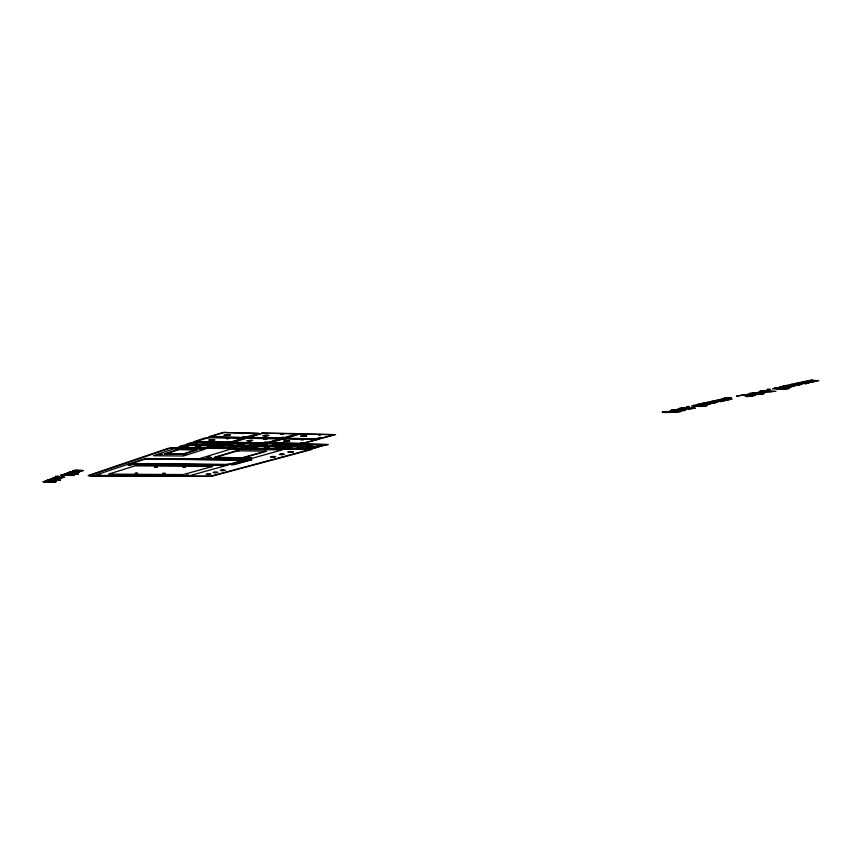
<?xml version="1.0" encoding="UTF-8"?>
<svg xmlns="http://www.w3.org/2000/svg" width="862" height="862" viewBox="0 0 862 862"><rect width="100%" height="100%" fill="white"/><g stroke="black" fill="none" stroke-linecap="round" stroke-linejoin="round"><path stroke-width="1.29" d="M49.974 479.326L57.851 479.261L48.574 479.746L56.903 479.681L60.502 478.679L52.797 478.302M54.069 477.839L55.006 477.979M67.926 472.947L76.115 472.775L66.439 473.281L74.638 473.303L78.948 472.15L70.749 471.719M72.397 471.212L80.64 471.169C46.483 473.206 102.158 471.008 67.947 472.732M220.726 445.74L213.237 447.432L216.222 447.69M217.752 445.966L187.388 445.245C184.813 444.232 173.671 447.884 181.311 447.27M230.316 442.96L221.297 444.943L251.327 445.503M225.963 443.38L194.51 442.605M240.541 438.176L242.394 438.489L229.281 442.389L194.877 441.786L208.647 437.713L243.634 438.402L231.652 442.26L234.152 442.68L266.767 442.982L281.26 438.952L247.178 438.284M262.339 433.274L247.243 437.454L285.376 437.864M259.591 433.521L223.042 432.455L208.518 436.872L243.687 437.584M276.939 448.552L284.999 446.667L256.995 446.128C254.721 445.352 242.114 448.693 250.325 448.111M252.189 446.408L220.92 445.589M264.548 443.456L255.874 445.395L286.27 445.934M260.777 443.855L231.253 442.949L222.493 444.867L223.657 445.126M288.425 446.635L280.861 448.326L309.189 448.822M285.839 446.839L254.85 446.063M318.735 446.505L328.357 444.533L300.03 443.898C298.123 443.273 284.729 446.311 291.949 446.171L317.852 446.505L327.215 444.587L298.521 444.049L290.817 445.848L318.272 446.376M294.772 444.318L265.119 443.434L257.038 445.363L285.182 445.945M228.495 441.829L228.678 441.797M49.964 479.24L59.262 478.755L51.386 478.722L55.082 477.645L62.01 477.785L52.55 478.302M54.069 477.753L64.704 477.192L59.597 478.141M55.513 477.225L57.829 476.945M72.408 471.115L74.929 470.436L82.202 470.609L73.97 470.652L75.263 470.081L83.517 470.533L79.132 471.708L70.856 471.676M711.484 401.476L710.827 401.703L717.938 402.069L706.129 404.634L706.678 404.397L697.595 404.375L701.549 403.535L710.762 403.653L702.379 403.351L706.398 402.489L715.535 402.64L707.228 402.317L713.014 401.218L720.718 401.423L720.147 401.67L732.269 399.041L725.114 398.653C714.221 400.388 727.032 398.287 730.265 399.311L726.537 400L720.578 399.462L716.451 400.345L725.147 400.356L721.645 401.045L715.6 400.528L711.549 401.39M128.988 464.273L227.406 464.898M146.066 458.552L247.739 459.22L247.125 459.392M185.955 445.719L182.712 446.796L187.625 445.74M193.81 443.1L190.48 444.21L195.491 443.122M211.847 446.042L208.485 447.119L213.485 446.063M219.982 443.445L216.534 444.555L221.642 443.477M221.092 446.16L217.698 447.227L222.719 446.182M229.335 443.574L225.844 444.673L230.984 443.596M199.208 458.703L230.273 449.264L282.283 449.867L247.696 459.521L144.665 458.67L249.129 459.123M246.381 446.484L242.868 447.54L247.987 446.505M254.904 443.919L251.284 445.007L256.52 443.941M255.432 446.602L251.866 447.647L257.016 446.613M264.041 444.049L260.389 445.126L265.647 444.07M280.139 446.915L276.476 447.949L281.702 446.925M289.007 444.383L285.247 445.46L290.591 444.404M288.975 447.022L285.268 448.057L290.526 447.044M297.94 444.512L294.136 445.579L299.513 444.533M313.132 447.324L309.318 448.359L314.662 447.346M322.345 444.835L318.434 445.891L323.886 444.857M222.536 465.566L223.614 465.512L221.081 465.631L222.568 465.545M184.177 467.495L182.927 467.398L185.502 467.333L184.457 467.355M227.148 438.499L227.719 438.499L227.137 438.521M247.599 437.293L243.687 437.724M243.289 438.564L246.78 438.295M231.953 442.174L193.67 441.829L204.725 437.993L210.199 437.551M221.556 444.77L217.806 445.04M213.464 447.324L209.768 447.593M184.597 454.651L182.959 454.716L184.468 454.5M297.821 434.168L335.609 434.62L319.824 438.79L286.518 438.402L284.934 438.068L298.263 433.888L263.944 433.187M256.165 445.223L252.814 445.471M247.696 447.744L244.032 448.132M289.977 445.665L286.647 445.913M281.163 448.154L277.489 448.531M276.594 444.878L277.23 444.727L276.53 444.577M319.619 434.685L319.985 434.685M250.81 440.687L251.542 440.471L247.987 440.633L252.738 440.417L246.791 440.687L250.831 440.838M216.437 472.473L214.024 472.43L216.545 472.57M282.23 437.476L282.251 437.54M221.771 470.35L221.222 470.501L222.148 470.577M282.628 454.457C284.826 453.638 275.14 454.716 281.411 454.522M272.198 456.601L271.508 456.731L272.737 456.882M207.591 474.229C205.382 474.833 215.629 474.068 208.195 474.1M261.973 433.306L248.461 437.422L280.333 438.155M300.256 433.974L286.141 438.025L287.251 438.273M220.025 445.794L214.39 447.421L215.554 447.669M283.189 438.973L269.763 442.831L300.224 443.477M155.806 467.193L154.643 467.247L157.24 467.172L155.99 467.333M253.891 445.395L259.904 443.714L230.887 443.09M240.455 444.156L239.464 444.35L240.207 444.501M302.777 443.37L316.71 439.577L315.018 439.318M288.091 446.667L282.003 448.326L283.663 448.509M274.816 444.62L273.793 444.814L274.504 444.964M276.217 444.921L278.394 444.706L276.131 444.566M266.11 447.141L265.119 447.335L266.207 447.486M267.511 447.432L268.502 447.249L267.414 447.098M226.534 434.814C222.741 435.536 232.374 434.998 227.482 434.771M265.313 435.429L264.128 435.687L264.785 435.806M136.498 473.335L137.64 473.292L135.129 473.357L136.401 473.206M216.114 472.495L217.924 472.333L213.033 472.462L215.942 472.602M129.85 464.963L131.078 464.93L130.022 465.114M223.28 470.544L224.152 470.361L223.226 470.286M218.926 444.975L225.036 443.24L195.275 442.605M319.425 438.672L334.402 434.653L302.196 433.866M248.504 457.657L247.75 457.808L248.73 457.873M249.333 457.851L250.088 457.7L249.107 457.625M254.786 446.204L248.59 447.831L249.678 448.089M302.433 443.402L317.884 439.534L285.085 438.866M287.369 445.869L293.953 444.178L264.914 443.574M282.24 454.489C288.522 454.231 278.157 453.778 281.012 454.522M99.593 475.081L98.246 475.081L100.746 475.048L99.302 474.951M207.925 474.208L206.05 474.359L208.69 474.531M208.96 474.423L209.875 474.251L207.58 474.132M291.108 452.065C295.009 451.537 286.356 451.839 290.257 452.097M176.893 449.091L175.395 449.07L178.262 449.016L176.753 448.908M261.876 433.144L295.838 433.564M300.192 433.823L301.851 433.737M246.392 438.316L232.837 442.335L266.336 442.874L280.064 438.995L278.275 438.736M282.262 438.111L297.045 433.995L295.935 433.748M283.113 438.823L284.729 438.736M219.896 445.665L251.316 446.279L244.399 447.992M253.988 445.535L251.866 445.632M302.077 443.424L302.842 443.51M288.027 446.538L288.781 446.613M237.643 450.848L215.144 457.42L241.198 457.744M197.764 446.247L196.374 446.473L197.581 446.635M198.486 446.613L199.876 446.387L198.217 446.236M275.786 444.954L276.68 445.018M267.091 447.464C275 446.753 258.449 447.346 266.638 447.486M308.812 445.04L307.346 445.255L308.003 445.406M242.297 457.722L265.582 451.235L264.505 451.106M282.014 434.017L282.316 434.028M226.997 434.782C215.683 435.795 239.259 435.138 226.846 434.642M266.121 435.816C272.909 434.825 256.197 435.806 265.647 435.827M208.582 457.28L207.559 457.42L208.593 457.528M208.906 457.517L209.929 457.377L208.895 457.269M221.696 470.253L222.967 470.189M248.806 457.636L246.672 457.851L249.14 457.981M129.72 464.963L128.438 465.017L129.753 465.017M249.032 457.873L251.165 457.657L248.698 457.528M223.786 432.562L209.789 436.883L243.289 437.594M262.425 433.101L263.546 433.047M244.086 437.562L258.654 433.36L225.413 432.541M282.305 437.465C277.801 437.691 286.895 437.584 282.262 437.325M185.858 445.266L179.382 446.99L180.632 447.249M319.231 438.068C324.457 438.079 314.231 437.918 319.252 438.273M319.296 438.823L287.358 438.435M218.894 445.115L217.246 445.18M210.145 447.572L216.836 445.837L215.64 445.611M179.318 449.501L165.31 453.972L182.669 454.155L196.374 449.759L179.986 449.49M302.325 443.542L268.588 442.863L280.829 439.157L286.249 438.726M287.283 446.01L285.678 446.074M288.522 446.494L319.069 447.033L310.201 448.93M281.831 454.511L282.574 454.586M272.241 456.472L275.754 456.601L270.399 456.817L274.666 456.644L273.157 456.871M246.629 438.165L248.73 438.122M282.003 438.262L280.861 438.305M194.122 442.615L187.086 444.447L188.347 444.673M301.808 443.574L300.709 443.607M242.233 457.83L241.532 457.862M240.681 444.005L241.446 443.973M197.969 446.764C207.106 445.805 189.457 446.43 198.034 446.624M275.064 444.469L275.818 444.436M275.959 445.072L274.482 445.104M232.643 447.195L235.746 446.796L229.982 446.936L234.583 446.828L231.145 446.904L232.298 447.066M309.404 444.889C300.558 445.492 312.453 445.665 310.072 445.029M266.347 446.99L267.091 446.969M266.53 447.615L267.274 447.583M300.332 447.389L297.196 447.852L302.788 447.637L298.327 447.787L301.657 447.658L300.622 447.507M222.407 470.674L223.053 470.652M184.22 454.802L185.739 454.619L184.608 454.63M319.597 434.534C324.306 434.793 315.32 434.847 319.662 434.75M265.668 435.256L268.998 435.461L264.677 435.978M212.203 439.663C202.01 440.32 217.386 440.493 212.505 439.803M211.416 440.374C221.599 439.717 206.223 439.555 211.115 440.234M244.032 448.003L242.567 448.143M309.652 448.94L317.938 447.087L289.901 446.57M281.163 454.64L281.874 454.619M224.185 432.401L224.799 432.379M194.672 442.465C191.978 441.872 181.505 445.32 189.037 444.695L216.674 445.051M186.192 445.115L215.468 445.46M252.437 445.492L223.818 445.288M209.8 447.712L208.302 447.734M225.165 464.607L230.951 464.176L245.465 460.028L149.363 458.886A5.506 0.571 -1.6 0 0 142.381 459.435L130.453 463.433A5.377 0.539 -1.5 0 0 133.901 464.025L224.529 464.607L229.594 464.144L243.871 460.082L147.348 459.08L143.932 459.446L131.811 463.54L225.057 464.446M242.19 443.962C231.824 444.544 244.851 444.77 242.2 444.113M240.218 444.652L244.129 444.242L241.791 444.102M276.551 444.426L272.64 444.835L275.334 444.964M309.253 445.018L310.126 444.889M307.95 445.546L311.861 445.148L309.684 445.018M239.151 450.697L235.477 450.977L214.067 457.474L243.515 457.733L266.703 451.203L238.268 450.826M217.418 445.051L188.552 444.824M209.391 447.593L180.837 447.4M243.655 448.014L215.726 447.82M276.045 448.552L277.144 448.423M308.79 448.951L309.889 448.822M92.805 476.05L211.319 476.352L312.173 449.361L176.225 447.744A7.596 0.84 -1.6 0 0 167.842 448.423L88.247 475.49A6.551 0.603 -1.4 0 0 92.051 476.039L210.5 476.212L309.954 449.533L176.591 447.949A5.84 0.646 -1.6 0 0 169.114 448.552L89.68 475.533L92.665 475.899M127.145 464.543L227.406 465.178M249.818 448.24L276.433 448.423M61.719 477.106L63.454 477.268L55.513 477.322M241.78 433.446L244.873 433.349L241.78 433.446M688.124 408.362L689.255 408.922L693.867 408.265L688.124 408.362M164.179 453.994L183.283 454.242L197.517 449.727L178.025 449.468L164.179 453.994M263.891 439.092L266.864 438.995L263.891 439.092M685.764 407.974L679.59 408.502L685.764 407.974M280.527 434.071L283.576 433.974L280.527 434.071M300.86 439.674L303.801 439.577L300.86 439.674M212.58 466.493L183.11 474.574L108.547 474.122L134.978 465.868L212.58 466.493M283.824 441.15L289.664 440.978L283.824 441.15M284.999 441.139L288.479 441.032L284.999 441.139M671.013 411.54L668.201 412.327L663.524 412.122L671.013 411.54M227.309 441.84L230.262 441.764L227.309 441.84M300.676 436.28L306.656 436.107L300.676 436.28M301.872 436.269L305.439 436.161L301.872 436.269M242.89 436.937L245.918 436.862L242.89 436.937M264.526 442.346L267.435 442.271L264.526 442.346M685.592 409.719L685.042 410.409L679.385 411.002L670.086 410.635L677.629 409.407L685.592 409.719M707.336 405.129L706.7 405.862L700.881 406.465L691.486 406.077L699.287 404.795L707.336 405.129M300.773 442.874L303.639 442.799L300.773 442.874M794.29 385.713L790.357 386.488L783.677 386.144L784.237 385.874L779.657 386.855L789.236 386.919C785.659 387.706 796.057 386.338 791.004 386.532L802.263 384.226L794.926 383.752L795.454 383.482L790.831 384.463L800.065 384.538L795.885 385.303L789.387 384.969C777.082 386.887 790.626 384.667 794.29 385.713M764.454 393.083L763.538 393.902L757.31 394.559L747.666 394.106L756.2 392.684L764.454 393.083M288.027 451.936L293.436 451.817L288.027 451.936M810.722 382.232L806.681 383.03L799.947 382.674L800.55 382.394L795.841 383.396L805.517 383.471C801.822 384.29 812.435 382.879 807.328 383.073L818.9 380.702L811.519 380.217L812.079 379.926L807.328 380.95L816.648 381.026L812.37 381.812L805.83 381.457L806.326 381.155L801.531 382.178L810.722 382.232M789.581 387.781L788.558 388.643L782.125 389.322L772.384 388.837L781.252 387.361L789.581 387.781M749.854 395.13L749.412 395.464L755.349 395.432L746.783 396.606L752.946 395.69L744.983 396.035L747.031 395.249L742.785 395.13L736.482 396.132L743.195 394.979L749.854 395.13M663.007 411.702L662.081 412.305C671.132 413.275 694.74 410.161 669.386 412.316L673.524 411.389L663.007 411.702M203.26 443.822L209.057 443.768L203.26 443.822M204.402 443.822L207.85 443.801L204.402 443.822M199.618 449.328L202.398 449.317L199.618 449.328M226.006 438.489L228.936 438.489L226.006 438.489M162.638 473.41L165.041 473.389L162.638 473.41M159.438 454.403L162.164 454.393L159.438 454.403M731.353 397.576L727.981 397.921C734.241 397.016 714.005 398.255 731.353 397.576M686.777 406.627L689.438 406.541L686.777 406.627M186.407 475.318L188.756 475.285L186.407 475.318M206.621 457.377L211.018 457.356L206.621 457.377M767.169 389.452L770.014 389.365L767.169 389.452M220.381 470.426L225.154 470.383L220.381 470.426M244.118 436.915L244.226 436.905M695.138 408.082L687.37 409.17L678.211 408.685L686.421 407.543L688.21 408.243L695.138 408.082M128.298 464.155L94.723 475.425L189.737 475.684L228.742 464.801L128.298 464.155M174.62 448.617L153.425 455.729L183.455 455.998L205.609 448.973L174.62 448.617M185.255 445.568L181.214 446.925L185.071 446.969L189.144 445.611L185.255 445.568M193.099 442.939L188.95 444.329L192.851 444.383L197.032 442.993L193.099 442.939M211.168 445.891L206.977 447.238L210.781 447.281L214.994 445.945L211.168 445.891M219.314 443.294L215.004 444.673L218.84 444.727L223.183 443.348L219.314 443.294M220.435 446.01L216.19 447.346L219.972 447.4L224.239 446.063L220.435 446.01M228.678 443.424L224.314 444.792L228.128 444.846L232.524 443.477L228.678 443.424M245.756 446.333L241.371 447.658L245.088 447.701L249.495 446.387L245.756 446.333M254.279 443.768L249.764 445.126L253.514 445.18L258.05 443.822L254.279 443.768M254.818 446.451L250.368 447.766L254.064 447.809L258.525 446.494L254.818 446.451M263.427 443.898L258.869 445.255L262.598 445.298L267.177 443.952L263.427 443.898M279.557 446.764L274.978 448.068L278.609 448.111L283.21 446.807L279.557 446.764M288.425 444.242L283.727 445.579L287.402 445.622L292.121 444.286L288.425 444.242M288.404 446.882L283.781 448.175L287.391 448.218L292.035 446.925L288.404 446.882M297.368 444.361L292.617 445.697L296.269 445.74L301.032 444.415L297.368 444.361M248.558 459.694L230.757 464.65L234.098 464.672L251.973 459.726L248.558 459.694M249.129 459.823L232.093 464.553L250.594 459.834L249.129 459.823M312.583 447.184L307.831 448.466L311.387 448.509L316.16 447.227L312.583 447.184M321.806 444.695L316.925 446.01L320.502 446.063L325.405 444.738L321.806 444.695M57.668 476.417C63.4 476.492 49.748 476.481 57.679 476.406M761.566 390.712L760.025 391.046L763.635 391.176L758.075 392.361L776.037 391.273L761.566 390.712M765.014 391.24L760.273 392.242L772.309 391.52L765.014 391.24M63.379 474.423C62.01 474.897 67.365 474.272 63.379 474.423M47.388 480.867L45.233 480.867L47.388 480.867M78.377 473.884L64.661 473.852L78.377 473.884M74.121 475.382L60.512 475.35L74.121 475.382M60.178 480.274L46.925 480.274L60.178 480.274M56.245 481.653L43.1 481.653L56.245 481.653M778.127 387.717L774.41 388.072L778.235 388.913L787.933 388.633L787.405 388.029L778.127 387.717M753.172 393.029L749.552 393.374L753.431 394.171L762.935 393.891L753.172 393.029M696.474 405.108L693.102 405.431L697.046 406.121L706.107 405.851L696.474 405.108M674.892 409.709L671.595 410.01L675.56 410.678L684.46 410.409L674.892 409.709M67.387 473.647L65.243 473.841L77.839 473.895L67.387 473.647M63.206 475.156L61.083 475.339L73.582 475.382L63.206 475.156M49.533 480.08L47.485 480.263L59.65 480.285L49.533 480.08M45.675 481.47L43.66 481.642L55.728 481.664L45.675 481.47"/></g></svg>
